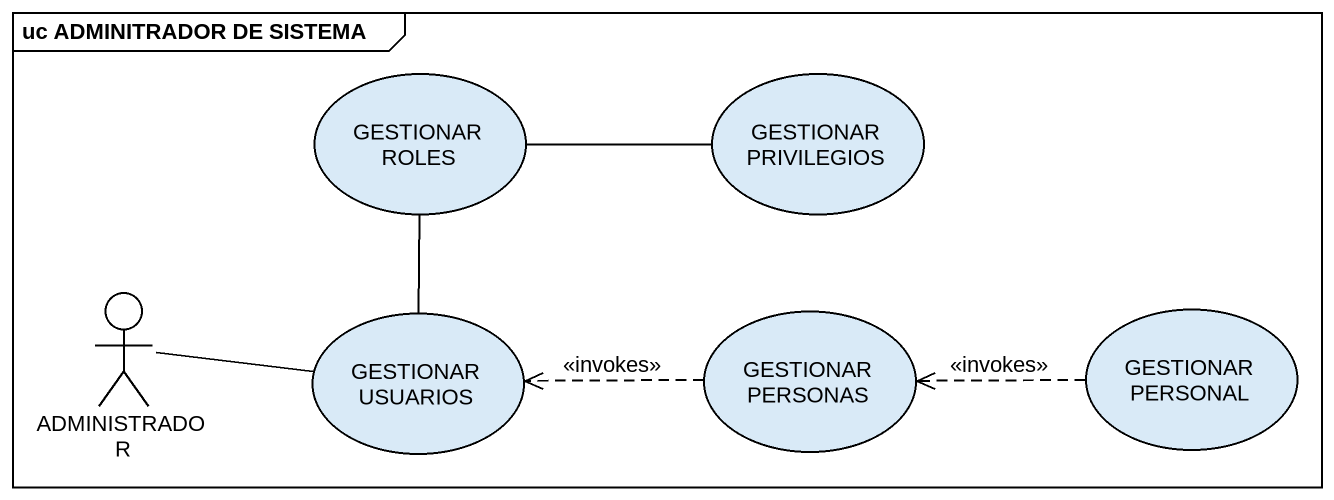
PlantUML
@startuml
mainframe uc ADMINITRADOR DE SISTEMA
usecase "GESTIONAR ROLES" as GESTIONAR_ROLES
usecase "GESTIONAR PRIVILEGIOS" as GESTIONAR_PRIVILEGIOS
actor ADMINISTRADOR
usecase "GESTIONAR USUARIOS" as GESTIONAR_USUARIOS
usecase "GESTIONAR PERSONAS" as GESTIONAR_PERSONAS
usecase "GESTIONAR PERSONAL" as GESTIONAR_PERSONAL
GESTIONAR_ROLES -right- GESTIONAR_PRIVILEGIOS
ADMINISTRADOR -right- GESTIONAR_USUARIOS
GESTIONAR_USUARIOS -up- GESTIONAR_ROLES
GESTIONAR_PERSONAS .left.> GESTIONAR_USUARIOS : <<invokes>>
GESTIONAR_PERSONAL .left.> GESTIONAR_PERSONAS : <<invokes>>
@enduml
